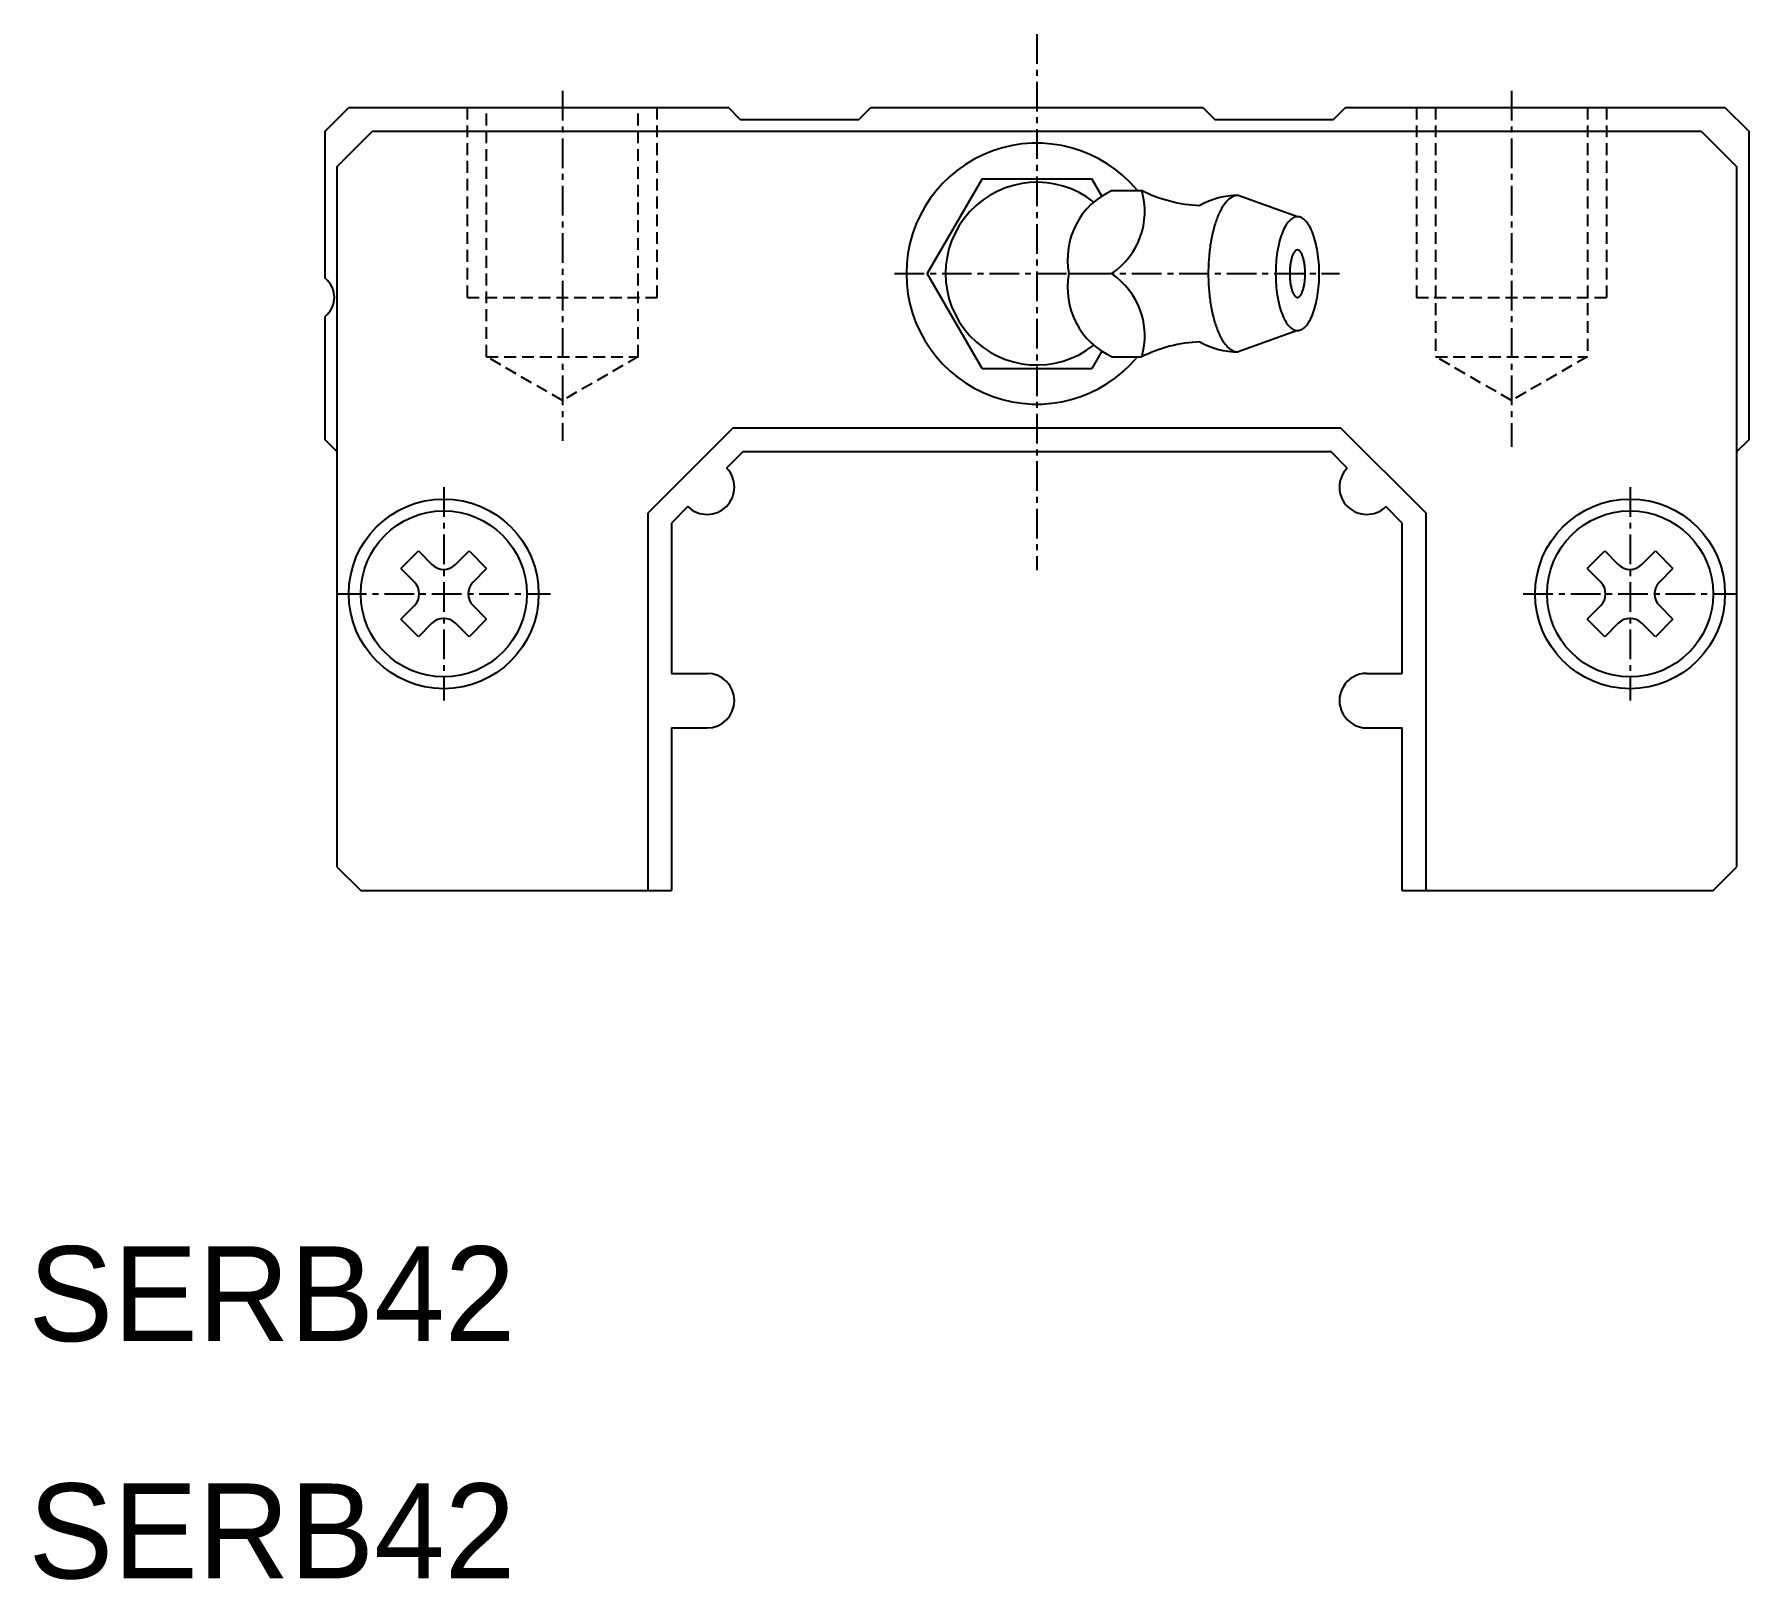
# Model space of a CAD drawing. Extents: x 10 to 270, y 10 to 175.
# Drawn here: x 10.2 to 82.5, y 9.9 to 75.1 of the extents above; entities that cross this region are included whole.
import ezdxf

# ---------------------------------------------------------------- set-up
doc = ezdxf.new("R2010")
doc.units = 0
doc.linetypes.add('CENTER', pattern=[2, 1.25, -0.25, 0.25, -0.25])
doc.linetypes.add('DASHED', pattern=[0.75, 0.5, -0.25])
doc.layers.get('0').update_dxf_attribs({"linetype": 'CONTINUOUS'})
doc.layers.add('CENTER', color=1, linetype='CENTER')

msp = doc.modelspace()

# ---------------------------------------------------------------- linework, layer by layer
at = {"color": 7, "linetype": 'CONTINUOUS'}
for p, q in [((22.50012, 70.99996), (23.50012, 71.99996)), ((23.5, 72), (39.5, 72)), ((40.00012, 71.49999), (39.50012, 71.99999)), ((45.00012, 71.49996), (45.50012, 71.99996)), ((45.5, 72), (59.5, 72)), ((59.5001, 71.99999), (60.00009, 71.49999)), ((65.50007, 71.99996), (65.00007, 71.49996)), ((65.5, 72), (81.5, 72)), ((81.50006, 72), (82.50006, 70.99999)), ((22.5, 64.80709), (22.5, 70.99999)), ((23.00006, 69.50001), (24.50007, 71.00001)), ((24.50002, 71), (80.49995, 71)), ((40, 71.5), (45.00001, 71.5)), ((60, 71.5), (65.00002, 71.5)), ((80.50003, 71.00001), (82.00004, 69.5)), ((82.5, 70.99999), (82.5, 57.99999)), ((23, 69.5), (23, 40)), ((82, 40), (82, 69.5)), ((50.19057, 69.00003), (47.88117, 65.00002)), ((50.19058, 69.00003), (52.5, 69.00003)), ((52.5, 69.00003), (54.80942, 69.00003)), ((55.21974, 68.28935), (54.80943, 69.00003)), ((55.64541, 68.5074), (56.92356, 68.5074)), ((63.48072, 67.4), (60.98625, 68.3)), ((22.60011, 64.70709), (22.50011, 64.80709)), ((50.19057, 61.00001), (47.88117, 65.00002)), ((53.84953, 65), (55.64541, 65)), ((22.5, 58), (22.5, 63.19278)), ((22.60013, 63.29291), (22.50011, 63.19289)), ((63.48072, 62.6), (60.98625, 61.7)), ((55.23242, 61.73264), (54.80943, 61.00001)), ((55.64541, 61.4926), (56.92356, 61.4926)), ((50.19058, 61), (52.5, 61)), ((52.5, 61), (54.80942, 61)), ((23.00005, 57.50002), (22.5001, 57.99997)), ((39.70008, 58.5), (36.10008, 54.89999)), ((39.70003, 58.5), (65.29996, 58.5)), ((68.90003, 54.89997), (65.30003, 58.49999)), ((82.50009, 58.00002), (82.00005, 57.49997)), ((40.1143, 57.50001), (39.42033, 56.80603)), ((40.11424, 57.5), (64.88574, 57.5)), ((65.57978, 56.80602), (64.88581, 57.5)), ((37.79405, 55.17975), (37.10006, 54.48576)), ((67.90004, 54.48575), (67.20606, 55.17973)), ((36.10001, 54.89998), (36.10001, 39)), ((37.10001, 54.48575), (37.10001, 48.15001)), ((67.90001, 48.15001), (67.90001, 54.48575)), ((68.89999, 39), (68.89999, 54.89998)), ((25.69127, 52.5661), (26.43397, 53.3088)), ((26.43394, 53.30881), (27.00506, 52.73768)), ((27.99502, 52.73767), (28.56614, 53.3088)), ((28.56616, 53.30882), (29.30887, 52.56612)), ((75.69126, 52.5661), (76.43396, 53.3088)), ((76.43395, 53.3088), (77.00507, 52.73768)), ((77.99501, 52.73768), (78.56613, 53.3088)), ((78.56616, 53.30882), (79.30885, 52.56613)), ((25.69124, 52.56611), (26.26236, 51.99498)), ((28.73771, 51.99498), (29.30883, 52.56611)), ((75.69125, 52.5661), (76.26237, 51.99498)), ((78.73771, 51.99497), (79.30883, 52.5661)), ((26.26237, 51.00502), (25.69125, 50.4339)), ((29.30884, 50.43391), (28.73771, 51.00504)), ((76.26236, 51.00503), (75.69125, 50.43391)), ((79.30885, 50.43391), (78.73772, 51.00503)), ((26.43397, 49.69122), (25.69126, 50.43392)), ((27.00506, 50.26233), (26.43394, 49.69121)), ((28.56613, 49.69121), (27.99501, 50.26233)), ((29.30886, 50.43389), (28.56617, 49.6912)), ((76.43396, 49.69122), (75.69126, 50.43392)), ((77.00506, 50.26233), (76.43395, 49.69121)), ((78.56614, 49.6912), (77.99502, 50.26233)), ((79.30884, 50.4339), (78.56614, 49.6912)), ((37.10001, 48.15001), (38.60001, 48.15001)), ((66.40001, 48.15001), (67.90001, 48.15001)), ((37.10001, 45.85001), (37.10001, 39)), ((37.10001, 45.85001), (38.60001, 45.85001)), ((66.40001, 45.85001), (67.90001, 45.85001)), ((67.90001, 39), (67.90001, 45.85001)), ((23.00003, 40.00001), (24.00005, 39)), ((81, 39.00003), (82.00002, 40.00003)), ((24.00002, 39), (37.10001, 39)), ((67.90001, 39), (80.99998, 39))]:
    msp.add_line(p, q, dxfattribs=at)
at = {"color": 3, "linetype": 'DASHED'}
for p, q in [((28.5, 64), (28.5, 72)), ((29.3, 61.5), (29.3, 72)), ((35.70001, 61.5), (35.70001, 72)), ((36.5, 64), (36.5, 72)), ((68.5, 72), (68.5, 64)), ((69.29999, 72), (69.29999, 61.5)), ((75.7, 72), (75.7, 61.5)), ((76.5, 72), (76.5, 64)), ((28.5, 64), (36.5, 64)), ((68.5, 64), (76.5, 64)), ((29.3, 61.5), (35.70001, 61.5)), ((32.50009, 59.65251), (29.3001, 61.50003)), ((35.7001, 61.49994), (32.50011, 59.65242)), ((69.29999, 61.5), (75.7, 61.5)), ((72.50006, 59.65249), (69.30005, 61.50001)), ((75.70008, 61.5), (72.50008, 59.65248))]:
    msp.add_line(p, q, dxfattribs=at)
at = {"color": 7, "linetype": 'CONTINUOUS'}
for points in [[(60.9863, 68.3, 0), (60.9553, 68.299, 0), (60.9243, 68.296, 0), (60.8933, 68.2911, 0), (60.8625, 68.2841, 0), (60.8317, 68.2752, 0), (60.801, 68.2643, 0), (60.7704, 68.2514, 0), (60.7399, 68.2366, 0), (60.7096, 68.2198, 0), (60.6794, 68.2011, 0), (60.6494, 68.1805, 0), (60.6197, 68.1579, 0), (60.5901, 68.1334, 0), (60.5608, 68.1071, 0), (60.5318, 68.0789, 0), (60.503, 68.0488, 0), (60.4745, 68.0169, 0), (60.4463, 67.9832, 0), (60.4185, 67.9476, 0), (60.3909, 67.9103, 0), (60.3638, 67.8713, 0), (60.337, 67.8305, 0), (60.3106, 67.788, 0), (60.2846, 67.7438, 0), (60.2591, 67.698, 0), (60.234, 67.6506, 0), (60.2093, 67.6015, 0), (60.1851, 67.5509, 0), (60.1614, 67.4988, 0), (60.1382, 67.4451, 0), (60.1155, 67.39, 0), (60.0933, 67.3335, 0), (60.0716, 67.2755, 0), (60.0505, 67.2161, 0), (60.03, 67.1555, 0), (60.0101, 67.0935, 0), (59.9907, 67.0303, 0), (59.9719, 66.9658, 0), (59.9538, 66.9002, 0), (59.9362, 66.8334, 0), (59.9193, 66.7655, 0), (59.9031, 66.6965, 0), (59.8875, 66.6266, 0), (59.8725, 66.5556, 0), (59.8582, 66.4837, 0), (59.8446, 66.4109, 0), (59.8317, 66.3373, 0), (59.8195, 66.2629, 0), (59.808, 66.1877, 0), (59.7972, 66.1117, 0), (59.7871, 66.0351, 0), (59.7778, 65.9579, 0), (59.7691, 65.8802, 0), (59.7612, 65.8018, 0), (59.7541, 65.723, 0), (59.7477, 65.6438, 0), (59.742, 65.5642, 0), (59.7371, 65.4842, 0), (59.7329, 65.404, 0), (59.7295, 65.3235, 0), (59.7268, 65.2428, 0), (59.7249, 65.1619, 0), (59.7238, 65.081, 0), (59.7234, 65, 0), (59.7238, 64.919, 0), (59.7249, 64.8381, 0), (59.7268, 64.7572, 0), (59.7295, 64.6765, 0), (59.7329, 64.596, 0), (59.7371, 64.5158, 0), (59.742, 64.4358, 0), (59.7477, 64.3562, 0), (59.7541, 64.277, 0), (59.7612, 64.1982, 0), (59.7691, 64.1198, 0), (59.7778, 64.0421, 0), (59.7871, 63.9649, 0), (59.7972, 63.8883, 0), (59.808, 63.8123, 0), (59.8195, 63.7371, 0), (59.8317, 63.6627, 0), (59.8446, 63.5891, 0), (59.8582, 63.5163, 0), (59.8725, 63.4444, 0), (59.8875, 63.3734, 0), (59.9031, 63.3035, 0), (59.9193, 63.2345, 0), (59.9362, 63.1666, 0), (59.9538, 63.0998, 0), (59.9719, 63.0342, 0), (59.9907, 62.9697, 0), (60.0101, 62.9065, 0), (60.03, 62.8445, 0), (60.0505, 62.7839, 0), (60.0716, 62.7245, 0), (60.0933, 62.6665, 0), (60.1155, 62.61, 0), (60.1382, 62.5549, 0), (60.1614, 62.5012, 0), (60.1851, 62.4491, 0), (60.2093, 62.3985, 0), (60.234, 62.3494, 0), (60.2591, 62.302, 0), (60.2846, 62.2562, 0), (60.3106, 62.212, 0), (60.337, 62.1695, 0), (60.3638, 62.1287, 0), (60.3909, 62.0897, 0), (60.4185, 62.0524, 0), (60.4463, 62.0168, 0), (60.4745, 61.9831, 0), (60.503, 61.9512, 0), (60.5318, 61.9211, 0), (60.5608, 61.8929, 0), (60.5901, 61.8666, 0), (60.6197, 61.8421, 0), (60.6494, 61.8195, 0), (60.6794, 61.7989, 0), (60.7096, 61.7802, 0), (60.7399, 61.7634, 0), (60.7704, 61.7486, 0), (60.801, 61.7357, 0), (60.8317, 61.7248, 0), (60.8625, 61.7159, 0), (60.8933, 61.7089, 0), (60.9243, 61.704, 0), (60.9553, 61.701, 0), (60.9862, 61.7, 0)], [(63.4807, 67.4, 0), (63.4357, 67.3971, 0), (63.3907, 67.3884, 0), (63.346, 67.374, 0), (63.3015, 67.3539, 0), (63.2576, 67.3281, 0), (63.2141, 67.2967, 0), (63.1713, 67.2597, 0), (63.1292, 67.2173, 0), (63.088, 67.1696, 0), (63.0478, 67.1166, 0), (63.0085, 67.0585, 0), (62.9705, 66.9955, 0), (62.9336, 66.9277, 0), (62.8981, 66.8552, 0), (62.8639, 66.7783, 0), (62.8313, 66.6971, 0), (62.8002, 66.6117, 0), (62.7708, 66.5225, 0), (62.743, 66.4297, 0), (62.7171, 66.3334, 0), (62.6929, 66.2338, 0), (62.6707, 66.1314, 0), (62.6505, 66.0261, 0), (62.6322, 65.9184, 0), (62.616, 65.8085, 0), (62.6018, 65.6967, 0), (62.5898, 65.5832, 0), (62.5799, 65.4682, 0), (62.5722, 65.3522, 0), (62.5667, 65.2352, 0), (62.5634, 65.1178, 0), (62.5623, 65, 0), (62.5634, 64.8822, 0), (62.5667, 64.7648, 0), (62.5722, 64.6478, 0), (62.5799, 64.5318, 0), (62.5898, 64.4168, 0), (62.6018, 64.3033, 0), (62.616, 64.1915, 0), (62.6322, 64.0816, 0), (62.6505, 63.9739, 0), (62.6707, 63.8686, 0), (62.6929, 63.7662, 0), (62.7171, 63.6666, 0), (62.743, 63.5703, 0), (62.7708, 63.4775, 0), (62.8002, 63.3883, 0), (62.8313, 63.3029, 0), (62.8639, 63.2217, 0), (62.8981, 63.1448, 0), (62.9336, 63.0723, 0), (62.9705, 63.0045, 0), (63.0085, 62.9415, 0), (63.0478, 62.8834, 0), (63.088, 62.8304, 0), (63.1292, 62.7827, 0), (63.1713, 62.7403, 0), (63.2141, 62.7033, 0), (63.2576, 62.6719, 0), (63.3015, 62.6461, 0), (63.346, 62.626, 0), (63.3907, 62.6116, 0), (63.4357, 62.6029, 0), (63.4807, 62.6, 0), (63.5258, 62.6029, 0), (63.5707, 62.6116, 0), (63.6155, 62.626, 0), (63.6599, 62.6461, 0), (63.7039, 62.6719, 0), (63.7473, 62.7033, 0), (63.7901, 62.7403, 0), (63.8322, 62.7827, 0), (63.8734, 62.8304, 0), (63.9137, 62.8834, 0), (63.9529, 62.9415, 0), (63.991, 63.0045, 0), (64.0278, 63.0723, 0), (64.0634, 63.1448, 0), (64.0975, 63.2217, 0), (64.1302, 63.3029, 0), (64.1612, 63.3883, 0), (64.1907, 63.4775, 0), (64.2184, 63.5703, 0), (64.2444, 63.6666, 0), (64.2685, 63.7662, 0), (64.2907, 63.8686, 0), (64.311, 63.9739, 0), (64.3292, 64.0816, 0), (64.3455, 64.1915, 0), (64.3596, 64.3033, 0), (64.3716, 64.4168, 0), (64.3815, 64.5318, 0), (64.3892, 64.6478, 0), (64.3947, 64.7648, 0), (64.3981, 64.8822, 0), (64.3992, 65, 0), (64.3981, 65.1178, 0), (64.3947, 65.2352, 0), (64.3892, 65.3522, 0), (64.3815, 65.4682, 0), (64.3716, 65.5832, 0), (64.3596, 65.6967, 0), (64.3455, 65.8085, 0), (64.3292, 65.9184, 0), (64.311, 66.0261, 0), (64.2907, 66.1314, 0), (64.2685, 66.2338, 0), (64.2444, 66.3334, 0), (64.2184, 66.4297, 0), (64.1907, 66.5225, 0), (64.1612, 66.6117, 0), (64.1302, 66.6971, 0), (64.0975, 66.7783, 0), (64.0634, 66.8552, 0), (64.0278, 66.9277, 0), (63.991, 66.9955, 0), (63.9529, 67.0585, 0), (63.9137, 67.1166, 0), (63.8734, 67.1696, 0), (63.8322, 67.2173, 0), (63.7901, 67.2597, 0), (63.7473, 67.2967, 0), (63.7039, 67.3281, 0), (63.6599, 67.3539, 0), (63.6155, 67.374, 0), (63.5707, 67.3884, 0), (63.5258, 67.3971, 0), (63.4807, 67.4, 0)], [(63.4807, 64, 0), (63.4967, 64.0012, 0), (63.5125, 64.0048, 0), (63.5284, 64.0108, 0), (63.5441, 64.0192, 0), (63.5596, 64.03, 0), (63.575, 64.0431, 0), (63.5901, 64.0585, 0), (63.605, 64.0761, 0), (63.6196, 64.096, 0), (63.6338, 64.1181, 0), (63.6477, 64.1423, 0), (63.6611, 64.1685, 0), (63.6742, 64.1968, 0), (63.6867, 64.227, 0), (63.6988, 64.2591, 0), (63.7103, 64.2929, 0), (63.7213, 64.3284, 0), (63.7317, 64.3656, 0), (63.7415, 64.4043, 0), (63.7507, 64.4444, 0), (63.7592, 64.4859, 0), (63.7671, 64.5286, 0), (63.7743, 64.5724, 0), (63.7807, 64.6173, 0), (63.7865, 64.6631, 0), (63.7915, 64.7097, 0), (63.7957, 64.757, 0), (63.7992, 64.8049, 0), (63.8019, 64.8533, 0), (63.8039, 64.902, 0), (63.805, 64.9509, 0), (63.8054, 65, 0), (63.805, 65.0491, 0), (63.8039, 65.098, 0), (63.8019, 65.1467, 0), (63.7992, 65.1951, 0), (63.7957, 65.243, 0), (63.7915, 65.2903, 0), (63.7865, 65.3369, 0), (63.7807, 65.3827, 0), (63.7743, 65.4276, 0), (63.7671, 65.4714, 0), (63.7592, 65.5141, 0), (63.7507, 65.5556, 0), (63.7415, 65.5957, 0), (63.7317, 65.6344, 0), (63.7213, 65.6716, 0), (63.7103, 65.7071, 0), (63.6988, 65.7409, 0), (63.6867, 65.773, 0), (63.6742, 65.8032, 0), (63.6611, 65.8315, 0), (63.6477, 65.8577, 0), (63.6338, 65.8819, 0), (63.6196, 65.904, 0), (63.605, 65.9239, 0), (63.5901, 65.9415, 0), (63.575, 65.9569, 0), (63.5596, 65.97, 0), (63.5441, 65.9808, 0), (63.5284, 65.9892, 0), (63.5125, 65.9952, 0), (63.4967, 65.9988, 0), (63.4807, 66, 0), (63.4648, 65.9988, 0), (63.4489, 65.9952, 0), (63.4331, 65.9892, 0), (63.4174, 65.9808, 0), (63.4018, 65.97, 0), (63.3865, 65.9569, 0), (63.3713, 65.9415, 0), (63.3565, 65.9239, 0), (63.3419, 65.904, 0), (63.3276, 65.8819, 0), (63.3138, 65.8577, 0), (63.3003, 65.8315, 0), (63.2873, 65.8032, 0), (63.2747, 65.773, 0), (63.2627, 65.7409, 0), (63.2511, 65.7071, 0), (63.2401, 65.6716, 0), (63.2297, 65.6344, 0), (63.2199, 65.5957, 0), (63.2107, 65.5556, 0), (63.2022, 65.5141, 0), (63.1943, 65.4714, 0), (63.1872, 65.4276, 0), (63.1807, 65.3827, 0), (63.175, 65.3369, 0), (63.17, 65.2903, 0), (63.1657, 65.243, 0), (63.1622, 65.1951, 0), (63.1595, 65.1467, 0), (63.1576, 65.098, 0), (63.1564, 65.0491, 0), (63.156, 65, 0), (63.1564, 64.9509, 0), (63.1576, 64.902, 0), (63.1595, 64.8533, 0), (63.1622, 64.8049, 0), (63.1657, 64.757, 0), (63.17, 64.7097, 0), (63.175, 64.6631, 0), (63.1807, 64.6173, 0), (63.1872, 64.5724, 0), (63.1943, 64.5286, 0), (63.2022, 64.4859, 0), (63.2107, 64.4444, 0), (63.2199, 64.4043, 0), (63.2297, 64.3656, 0), (63.2401, 64.3284, 0), (63.2511, 64.2929, 0), (63.2627, 64.2591, 0), (63.2747, 64.227, 0), (63.2873, 64.1968, 0), (63.3003, 64.1685, 0), (63.3138, 64.1423, 0), (63.3276, 64.1181, 0), (63.3419, 64.096, 0), (63.3565, 64.0761, 0), (63.3713, 64.0585, 0), (63.3865, 64.0431, 0), (63.4018, 64.03, 0), (63.4174, 64.0192, 0), (63.4331, 64.0108, 0), (63.4489, 64.0048, 0), (63.4648, 64.0012, 0), (63.4807, 64, 0)]]:
    msp.add_polyline3d(points, dxfattribs=at)
for centre, radius in [((27.5, 51.5), 4), ((27.5, 51.5), 3.5), ((77.5, 51.5), 4), ((77.5, 51.5), 3.5)]:
    msp.add_circle(centre, radius, dxfattribs=at)
for centre, radius, start, end in [((52.5, 65), 5.5, 39.62121, 320.37879), ((52.5, 65), 3.85, 51.526513, 308.47349), ((56.967, 65.60689), 3.17599, 114.03975, 191.01614), ((53.87016, 67.63352), 3.17599, 303.98386, 15.97117), ((59.61552, 73.86962), 6, 243.20602, 267.6158), ((60.98625, 65.00001), 3.3, 90.000073, 119.40699), ((21.89296, 63.99999), 1, 315.00119, 45.00009), ((56.967, 64.39312), 3.17599, 168.98386, 245.96025), ((53.87016, 62.36649), 3.17599, 344.02883, 56.01614), ((59.61552, 56.13039), 6, 92.384205, 116.79398), ((60.98625, 65), 3.3, 240.59301, 269.99993), ((38.60001, 56), 1.15, 225.50205, 44.49822), ((66.40001, 56), 1.15, 135.50177, 314.49796), ((27.5, 53.23265), 0.7, 225.00005, 314.99996), ((77.5, 53.23265), 0.7, 225.00005, 314.99996), ((25.76736, 51.5), 0.7, 315.00002, 44.99998), ((29.23265, 51.5), 0.7, 135, 224.99998), ((75.76736, 51.5), 0.7, 315.00002, 44.99998), ((79.23265, 51.5), 0.7, 135, 224.99998), ((27.5, 49.76737), 0.7, 45.000042, 134.99995), ((77.5, 49.76737), 0.7, 45.000042, 134.99995), ((38.60001, 47), 1.15, 270.00002, 89.99998), ((66.40001, 47), 1.15, 89.999982, 270.00002)]:
    msp.add_arc(centre, radius, start, end, dxfattribs=at)
at = {"layer": 'CENTER', "color": 1, "linetype": 'CENTER'}
for p, q in [((52.5, 75.09), (52.5, 52.5)), ((32.5, 72.70124), (32.5, 57.95124)), ((72.5, 72.70124), (72.5, 57.70124)), ((46.5, 65), (65.25325, 65)), ((27.5, 56), (27.5, 47)), ((77.5, 56), (77.5, 47)), ((23, 51.5), (32, 51.5)), ((73, 51.5), (82, 51.5))]:
    msp.add_line(p, q, dxfattribs=at)

# ---------------------------------------------------------------- texts
at = {"color": 7, "linetype": 'CONTINUOUS'}
for p in [(10, 20), (10, 10)]:
    msp.add_text('SERB42', height=4, dxfattribs=at).set_placement(p)

doc.saveas('drawing.dxf')
